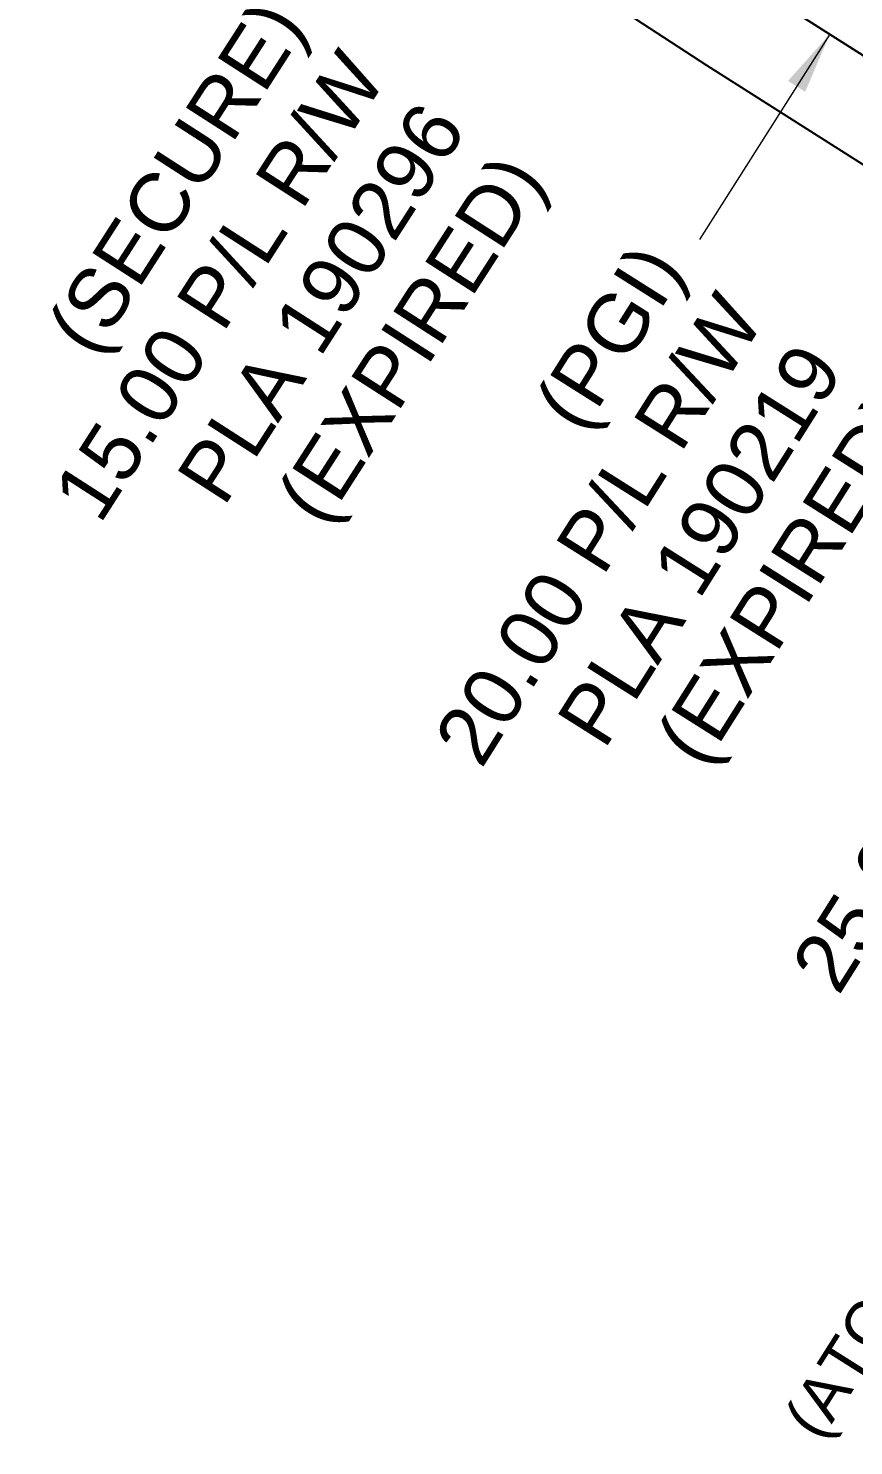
# Model space of a CAD drawing. Extents: x 363066 to 375462, y 6077936 to 6083550.
# Drawn here: x 373128.5 to 373262.3, y 6079653.9 to 6079883.6 of the extents above; entities that cross this region are included whole.
import ezdxf
from ezdxf.enums import TextEntityAlignment as Align

# ---------------------------------------------------------------- set-up
doc = ezdxf.new("R2010")
doc.units = 0
doc.header["$LTSCALE"] = 5
doc.layers.add('F-EZE-T', color=190, linetype='Continuous', lineweight=9)
doc.layers.add('F-RW-T', color=190, linetype='Continuous', lineweight=9)
doc.layers.add('F-RW', color=190, linetype='Continuous')
doc.styles.add('80CG', font='ARIALN.TTF', dxfattribs={"height": 10})
doc.styles.add('A60', font='arial.ttf', dxfattribs={"height": 7.35})
doc.styles.add('A80', font='arial.ttf', dxfattribs={"height": 9.5})
doc.dimstyles.new('Compass 5 000', dxfattribs={"dimscale": 5, "dimtxt": 9, "dimasz": 2, "dimexe": 0.2, "dimexo": 0.0625, "dimgap": 0.5, "dimtad": 0, "dimtih": 1, "dimtoh": 1, "dimzin": 0, "dimdsep": 46, "dimtxsty": '80CG', "dimcen": 0.1, "dimse1": 1, "dimse2": 1, "dimclrd": 256, "dimclrt": 256, "dimaunit": 1, "dimadec": 4, "dimazin": 0, "dimtfac": 0.06, "dimtofl": 0, "dimtmove": 0, "dimatfit": 1, "dimfxl": 0.2, "dimtolj": 1, "dimtzin": 0, "dimlwd": -1, "dimarcsym": 0})

msp = doc.modelspace()

# ---------------------------------------------------------------- linework, layer by layer
at = {"layer": 'F-RW', "flags": 128}
for points in [[(373996.34, 6079436.15), (373749.06, 6079605.14), (373719.45, 6079625.38), (373717.22, 6079626.9), (373615.57, 6079696.37), (373452.86, 6079765.54), (373424.57, 6079777.71), (373355.48, 6079821.11), (373246.54, 6079890.26), (373156.93, 6079948.66), (373108.53, 6079980.22), (372981.92, 6080062.75), (372926.55, 6080123.71), (372912.49, 6080139.19), (372911.55, 6080140.23), (372910.5, 6080141.4), (372892.58, 6080161.62), (372840.47, 6080220.47), (372829.04, 6080229.8), (372526.26, 6080438.87), (372454.27, 6080487.15), (372373.95, 6080554.3), (372236.03, 6080681.11)], [(372236.03, 6080681.11), (372373.95, 6080554.3), (372454.27, 6080487.15), (372526.26, 6080438.87), (372829.04, 6080229.8), (372840.47, 6080220.47), (372892.58, 6080161.62), (372910.5, 6080141.4), (372911.55, 6080140.23), (372912.49, 6080139.19), (372926.55, 6080123.71), (372981.92, 6080062.75), (373108.53, 6079980.22), (373156.93, 6079948.66), (373246.54, 6079890.26), (373355.48, 6079821.11), (373424.57, 6079777.71), (373452.86, 6079765.54), (373615.57, 6079696.37), (373717.22, 6079626.9), (373719.45, 6079625.38), (373749.06, 6079605.14), (373996.34, 6079436.15)], [(373984.79, 6079425.87), (373748.56, 6079587.32), (373718.95, 6079607.55), (373708.75, 6079614.52), (373608.34, 6079683.15), (373446.96, 6079751.75), (373417.57, 6079764.39), (373347.48, 6079808.43), (373238.51, 6079877.59), (373128.2, 6079949.48), (373079.79, 6079981.04), (372972.18, 6080051.17), (372925.94, 6080102.08), (372899.6, 6080131.07), (372830.79, 6080208.93), (372820.16, 6080217.71), (372517.82, 6080426.47), (372445.26, 6080475.13), (372364.06, 6080543.02), (372225.79, 6080670.15)]]:
    msp.add_lwpolyline(points, dxfattribs=at)

# ---------------------------------------------------------------- texts
at = {"layer": 'F-EZE-T', "style": 'A60'}
msp.add_text('(ATCO ELECTRIC) EZE 170087', height=7.35, rotation=57.7379, dxfattribs=at).set_placement((373336.38, 6079780.32), align=Align.RIGHT)
at = {"layer": 'F-RW-T', "style": 'A80'}
for s, rotation, p in [('(SECURE)', 57.2485, (373173.82, 6079883.95)), ('15.00 P/L R/W', 57.2485, (373186.76, 6079875.63)), ('PLA 190296', 57.2485, (373199.69, 6079867.31)), ('(EXPIRED)', 57.2485, (373212.63, 6079858.98)), ('(PGI)', 57.7403, (373235.14, 6079844.51)), ('20.00 P/L R/W', 57.7403, (373247.99, 6079836.4)), ('PLA 190219', 57.7403, (373260.84, 6079828.28)), ('(EXPIRED)', 57.7403, (373273.7, 6079820.17)), ('25.00 P/L R/W', 57.7379, (373305.89, 6079799.62))]:
    msp.add_text(s, height=9.5, rotation=rotation, dxfattribs=at).set_placement(p, align=Align.RIGHT)

# ---------------------------------------------------------------- leaders
at = {"layer": 'F-RW-T'}
msp.add_leader([(373258.41, 6079882.68), (373237.28, 6079849.41)], dimstyle='Compass 5 000', override={"dimtxsty": '80CG'}, dxfattribs=at)

doc.saveas('drawing.dxf')
